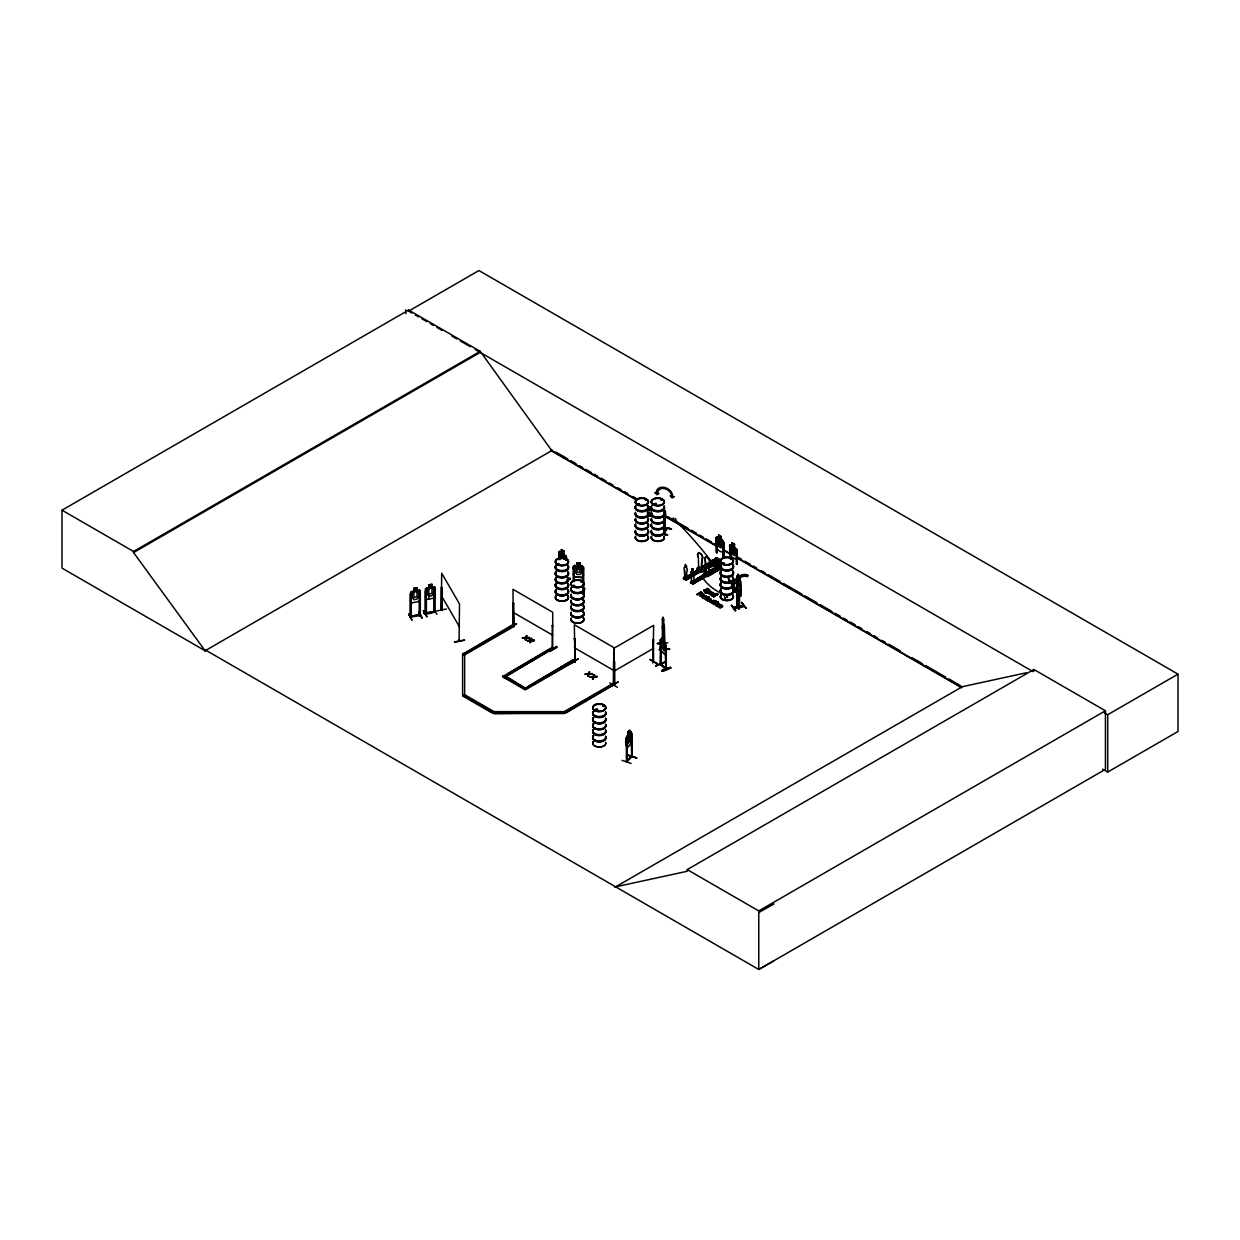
<?xml version="1.0" encoding="UTF-8"?>
<svg xmlns="http://www.w3.org/2000/svg" width="1240" height="1240" viewBox="0 0 1240 1240"><rect width="100%" height="100%" fill="white"/><g stroke="black" fill="none" stroke-linecap="round" stroke-linejoin="round"><path stroke-width="1.5" d="M477.679 702.941L493.954 712.333L564.185 712.333L565.642 713.171L615.304 683.783L613.862 682.946L564.185 711.62L564.185 713.527L493.954 713.527L493.954 711.62L464.643 694.71L462.597 694.71M735.367 589.667L735.32 589.697M736.901 588.923L737.443 606.995M740.017 595.464L736.591 590.426M693.61 582.583L694.059 575.345A2.341 1.364 59.5 0 0 693.702 572.152L692.556 568.618M698.414 557.24L698.26 557.333A3.518 2.046 59.5 0 1 698.26 553.273A3.518 2.046 59.5 0 1 701.825 555.288A3.518 2.046 59.5 0 1 701.825 559.333L701.298 570.106L701.964 559.255A3.518 2.046 59.5 0 0 701.964 555.195A3.518 2.046 59.5 0 0 698.414 553.179A3.518 2.046 59.5 0 0 698.414 557.24L698.57 568.788M708.381 574.197L708.908 563.425A3.518 2.046 59.5 0 0 708.908 559.38A3.518 2.046 59.5 0 0 705.359 557.365A3.518 2.046 59.5 0 0 705.359 561.425L705.87 572.771L709.745 574.833L709.451 573.175L707.436 575.562L704.258 573.764L705.979 571.221L703.964 572.415L704.227 574.43M708.536 574.105L709.063 563.347A3.518 2.046 59.5 0 0 709.063 559.287A3.518 2.046 59.5 0 0 705.514 557.287A3.518 2.046 59.5 0 0 705.514 561.332L705.576 572.803L706.939 571.656M664.314 518.429L665.291 518.583M664.485 518.956C666.872 519.963 665.26 506.385 664.314 511.608M672.87 519.638L673.087 520.505L673.63 517.964L672.87 519.638L667.972 516.77M675.072 520.103C675.862 522.815 676.172 515.546 675.072 520.103A501.689 435.488 -62.1 0 1 713.372 564.122L709.606 561.999L713.372 564.122M664.485 510.586L665.275 511.81M665.275 511.05L665.167 530.875L664.314 530.627M665.446 511.515L664.485 511.19M736.188 580.366L738.157 581.576L733.863 584.273L733.724 579.25L735.165 579.902L735.925 578.879A9.812 7.487 -42.9 0 1 746.527 574.693L748.061 575.624L746.433 576.461A8.401 6.402 -42.9 0 0 736.715 580.925L736.188 580.366A8.401 6.402 -42.9 0 1 743.117 575.747M733.863 584.273L733.724 579.25M664.113 632.245L663.834 634.477L664.02 632.338M706.831 571.733C705.653 573.826 707.683 571.485 705.327 572.369M740.668 595.339L740.528 581.142L740.978 595.851L740.218 593.325M685.658 577.065L684.728 577.809L684.495 569.982A2.341 1.364 59.5 0 1 684.837 567.176L685.364 564.448M685.379 577.39L685.193 579.173L685.255 577.592M691.579 574.073A2.341 1.364 59.5 0 1 691.936 571.268L692.137 568.726M691.641 582.754C694.322 576.507 690.51 589.558 691.688 574.011A2.341 1.364 59.5 0 1 692.029 571.206L692.447 568.54M692.788 581.265L691.843 581.886L691.997 580.739L690.835 582.443M692.106 581.343L694.509 583.157L694.307 582.056L692.958 583.637M699.189 567.284L697.159 569.671L700.337 571.47L702.367 569.082L702.662 570.741L698.771 568.044L699.329 570.896L699.515 568.292L698.414 568.4L699.763 567.517L696.896 570.013M627.347 760.632C622.232 763.902 639.173 749.952 627.316 760.833M664.097 534.456L667.601 534.874L664.284 533.758M664.175 516.228L663.912 531.061M631.687 739.675C628.277 754.509 622.232 742.76 628.076 734.499L628.076 731.678L626.866 761.36M622 760.337L631.067 763.437M711.496 563.75L709.9 564.246L709.342 563.255M711.605 563.828L710.163 563.007M740.202 591.356L740.652 589.232L740.234 591.495L737.134 587.171L737.335 590.907L739.458 593.789M574.167 568.168L573.221 568.091L574.167 568.168L574.167 581.544M583.497 568.649L573.283 567.781M583.25 592.736L584.412 588.644M584.335 588.256L583.25 593.216A6.557 3.782 0 0 1 578.305 598.874A6.557 3.782 0 0 1 571.113 594.146M584.831 588.675L583.451 594.704M558.124 564.076C558.961 564.091 557.768 563.347 558.884 564.308M566.122 559.922L566.122 556.156C567.796 560.775 564.246 560.154 566.293 559.628M574.647 586.334L572.989 585.885L574.88 586.086M573.423 585.575L573.965 585.342M574.585 586.132L573.361 585.947L574.136 585.404M580.909 582.025L581.731 582.025M637.515 504.494L639.282 503.905L638.662 504.757A6.572 3.798 0 0 0 637.236 505.331M637.701 504.215L639.111 504.107M595.603 710.365L595.154 709.636L595.944 710.132M596.471 709.915L595.091 710.303M596.642 710.303L595.929 709.373M645.25 499.782L646.304 500.046M602.609 705.932L602.841 705.808M654.705 504.277L655.169 503.828M661.137 500.046L662.005 499.674M722.378 563.425L723.23 562.789M724.377 563.564L722.672 563.007M730.825 558.682L730.903 559.488M731.042 559.457L730.654 547.165M446.431 608.949L436.496 611.041M580.134 563.146C571.64 563.363 583.281 560.991 580.01 566.044L581.731 567.114L581.731 572.384L580.01 574.507L576.817 574.26L575.096 571.872L575.096 566.603L576.817 565.796L574.368 565.518L582.351 566.138L583.575 567.161L583.42 591.821M573.283 573.996L574.337 576.91L582.382 577.514L583.56 574.802M574.337 576.894L582.382 577.514M582.351 566.138L580.15 565.889L580.15 563.068M743.333 605.29L733.615 607.646M665.431 519.111L664.314 519.142M660.13 647.419L660.718 650.736L665.245 654.627L666.004 652.364M425.351 613.196C452.058 608.747 413.013 614.653 426.374 613.01M434.155 589.109L434.31 612.296L434.155 589.109L435.054 588.923M609.894 682.961L617.35 687.27M719.696 604.314L717.386 605.632A1.643 0.946 0 0 1 716.332 605.461L715.573 604.934M410.223 616.373L411.339 616.156M410.223 617.21L420.329 615.474L420.344 590.814L419.182 590.038L411.541 591.511L410.502 592.72L410.393 617.427L410.332 594.255L411.339 594.27L410.332 594.255M420.329 614.637L419.229 615.691L419.213 592.534L420.112 592.364L420.159 615.582L419.353 615.722L419.12 614.621L420.221 614.436M419.104 615.49L420.221 615.273M721.138 536.501L718.611 535.138L721.138 536.501L720.982 539.415C726.439 541.136 724.873 559.24 717.014 548.406L716.255 545.073L717.014 548.406M736.142 559.364L736.87 549.537L734.437 547.181L734.591 544.267L732.065 542.903L734.591 544.267M737.04 557.07L736.204 559.488L730.468 556.171L729.616 545.306L730.562 544.763M702.336 597.618L704.63 596.099A1.659 0.961 0 0 1 705.684 596.254L706.257 596.595A1.643 0.946 0 0 1 706.537 596.982M698.755 568.199L700.042 568.23L698.353 567.641L698.182 570.261L699.515 570.803M699.577 567.579L699.593 568.432M684.821 577.437L686.511 578.491L686.867 571.314A2.341 1.364 59.5 0 0 686.511 568.121L685.457 564.525M419.167 601.4L420.221 598.393M426.498 599.556L434.202 598.068L435.333 595.045M655.851 665.911L664.609 662.486M525.605 640.057L526.365 637.716L529.542 637.779L526.365 638.182L525.605 640.057L526.473 636.011M530.441 642.366L531.309 638.321C531.665 642.553 523.218 640.413 530.565 640.165M530.441 642.847L531.913 638.678M588.318 676.25L589.077 673.909L592.24 673.986L589.077 674.389L587.714 675.909L589.186 672.22M593.154 679.039L592.55 678.218L593.154 679.039L593.913 676.699L597.076 676.777L593.913 677.179L594.022 674.529L593.169 677.241L590.054 677.257L593.263 676.358M525 639.701L526.473 635.531M530.565 640.646L531.309 638.321M587.714 675.909L589.186 671.739M594.022 674.529L593.263 676.839L590.054 677.257M527.077 635.872L526.473 637.794L529.542 637.298M529.837 642.49L530.457 640.553L527.341 640.568M589.775 672.08L589.171 674.002L592.24 673.506M592.55 678.699L593.169 676.761M594.007 676.792L594.611 674.87M731.771 605.229L735.413 611.025L731.352 605.353L735.925 610.421M423.475 610.607L426.886 616.683M411.882 619.768L408.549 613.971L411.959 620.186M698.864 568.958L699.81 568.277M509.284 628.107L516.63 623.798M570.307 663.4L578.088 658.874L570.695 663.199M662.361 618.962L664.02 624.759M513.732 625.797C512.957 623.782 514.166 628.943 512.864 624.635L463.202 654.038L464.643 654.875L514.321 626.2L512.864 624.635M514.011 626.448L513.221 625.999L513.236 603.12L513.732 626.634M552.668 649.156L552.714 612.265L512.972 589.326L513.36 626.076M553.644 648.179L503.967 677.567L553.644 648.179L552.188 647.342L502.525 676.73L525.279 689.874L574.988 661.23L574.26 660.75L575.375 661.044M575.267 638.925L574.337 638.693L575.267 638.925L574.972 662.021L574.337 624.759L614.079 647.699L613.986 685.208L613.924 648.288L653.65 625.347L652.968 662.671L653.464 661.199M613.443 683.411L614.668 684.139M614.343 683.55L613.846 684.371M729.57 580.32L740.156 596.285L738.714 594.162L739.644 594.162L738.808 608.763L738.42 592.41L737.164 592.271L738.25 592.007M737.072 590.38L734.716 592.364L733.941 591.294L736.142 589.899L740.636 595.929L740.296 580.025L736.591 576.368M664.082 642.119L666.004 644.784L666.004 669.445L660.099 664.423L661.106 664.811L661.013 649.481M665.896 669.383L665.415 645.994L666.236 646.335L666.298 669.321L660.114 663.632L660.781 664.95L660.486 641.39M665.632 527.899L663.943 530.844M613.692 684.961L613.661 661.091L613.397 684.279M652.643 662.517L653.464 662.036M707.529 590.767C706.164 593.448 702.476 588.923 704.289 590.596M631.175 756.415L632.121 755.982L626.402 761.903L626.37 737.196L631.129 731.646L631.78 756.679M632.028 756.075L626.789 762.027L626.944 738.436L626.882 761.918M632.059 756.865L631.718 733.786L631.61 757.314M664.609 511.655L664.733 531.356L665.198 515.158L663.88 515.39M663.912 516.724L664.221 530.627A6.665 3.844 0 0 1 657.836 535.54A6.665 3.844 0 0 1 651.388 530.689M665.245 516.181L663.741 516.817M663.865 530.394L665.771 527.992M664.129 532.022L666.857 528.225M663.757 534.053L667.414 528.317M664.671 527.76L671.445 528.814M747.302 576.771L747.534 575.05M435.054 611.025C434.76 611.878 431.644 613.754 425.305 614.017L425.289 590.845L426.312 590.875L426.421 613.8L425.258 613.738L435.163 611.847M410.332 616.357L419.104 614.9M410.332 617.195L411.262 616.435M709.451 563.084L709.466 563.999M711.496 563.983L711.047 562.836L709.636 563.177M718.704 567.672L716.984 568.106M737.32 592.162L737.552 606.964L738.079 591.991M738.281 608.375L739.35 608.111M565.704 559.659L565.425 559.488M638.399 504.571L637.856 503.735M654.968 504.122L654.038 504.231M602.841 705.731L603.663 705.855L602.919 705.327M723.137 563.983L723.943 562.96L723.865 563.797M715.542 604.779L717.774 603.679A1.659 0.961 0 0 1 718.828 603.849L719.402 604.175A1.643 0.946 0 0 1 719.696 604.779L717.386 606.112A1.643 0.946 0 0 1 716.332 605.942L715.48 604.515M734.25 579.824L735.707 580.475L736.452 579.452A9.812 7.487 -42.9 0 1 747.054 575.251L748.061 575.624M410.642 592.798L411.634 591.666M425.537 614.001L425.46 589.31L426.498 588.101L434.171 586.691L435.333 587.466L435.225 595.045M425.49 589.372L426.498 588.101M740.931 593.743L736.994 589.527L740.543 593.867M628.076 731.678L629.936 729.988L629.874 732.964M628.417 731.894L629.471 730.871L628.417 732.84M629.936 732.825L631.64 732.205M632.043 733.894L631.238 734.266M636.74 757.95L627.673 754.85M441.3 610.096L441.688 573.206L459.513 603.973L459.079 640.879M441.642 610.034L441.688 587.156L442.014 610.591M614.544 684.015L613.32 683.55M652.721 662.439L653.387 639.143L652.907 662.671M653.341 661.245L652.643 661.679M653.62 662.3L653.387 639.143M574.384 565.44L573.283 566.432L573.221 581.482M660.099 664.423L660.827 639.344L660.192 639.949M428.885 587.807L427.242 589.062L427.242 594.332L428.885 596.269L431.939 595.681L433.582 593.107L433.582 587.837L431.939 587.218L432.016 584.211L428.73 584.846L428.776 587.729M710.272 600.3C710.334 596.471 708.365 600.129 711.156 600.238C711.977 596.068 703.483 600.238 709.327 601.121C704.832 602.237 709.915 596.394 710.954 599.958C708.97 598.874 706.211 599.757 709.59 600.671C708.365 601.617 707.25 600.036 708.319 599.137M646.195 500.014L645.42 499.627L646.304 499.86M558.868 559.504L558.868 551.939L559.721 551.335L558.946 552.033M558.713 557.535L559.581 556.915L558.79 557.489M731.646 583.389L736.514 591.341L728.392 578.646L732.344 584.304M729.787 580.46C725.88 576.538 738.777 594.518 732.592 585.73M729.802 580.832L728.764 579.669M731.941 584.009L733.367 585.032L730.36 581.7M729.663 580.444L729.353 579.591M713.139 594.146C710.055 589.558 718.068 595.231 711.605 595.603L714.085 593.96L711.9 593.03M734.204 591.604L736.142 589.899L740.125 596.223M736.343 591.294L736.142 589.899M739.521 594.332L738.265 593.96L739.071 593.697L739.521 608.669L739.288 594.317M706.087 597.851L704.243 598.533A1.643 0.946 0 0 1 703.189 598.362C700.352 597.556 704.816 594.812 703.886 595.898C696.818 596.3 703.778 595.587 702.847 594.208M721.432 606.887L722.005 606.251L720.642 605.818C714.132 609.026 722.424 602.439 722.595 606.732C716.736 609.801 723.478 605.833 721.386 604.903M734.607 592.162L736.855 591.031M442.029 609.832L441.688 609.909M733.336 583.699L736.204 581.901M664.749 531.293L663.943 531.201M700.182 572.043L720.595 560.17C704.521 555.52 735.986 558.899 709.234 567.548M687.425 579.064L687.224 577.964L685.875 579.545L683.751 578.351L684.899 576.646L683.55 577.452L683.38 578.615L696.849 570.601C692.649 571.129 702.104 574.446 695.5 571.191M696.694 570.757L697.546 571.206L683.55 578.553L697.345 570.865M697.066 570.292L697.872 570.757L716.178 559.953M698.895 567.13L696.865 568.323L697.314 570.447L705.947 565.518M684.015 578.817L697.376 571.005M685.875 579.979L687.425 578.072M698.911 571.857L685.441 579.746L686.263 580.196L683.55 578.445M699.871 571.671L719.572 559.922M700.678 572.12L700.631 570.447L702.662 569.253M703.746 574.167L707.11 571.841M703.964 574.817L690.494 582.707M719.681 565.688L704.971 574.833M703.948 574.492L706.661 576.429L692.509 583.839L706.459 576.104L703.948 574.492L690.432 582.661L691.316 583.157L704.63 575.298L690.773 582.862M721.757 567.037L706.707 575.825L707.714 576.027L707.73 574.538L709.745 573.345M706.459 598.393C705.947 602.935 703.87 596.518 707.033 597.572M686.511 568.121L686.619 565.982M684.495 569.982L685.146 577.607M711.404 560.929C722.501 565.812 706.04 561.534 713.434 559.736L717.201 562.169L713.434 559.736M714.783 558.946C725.88 563.812 709.419 559.534 716.813 557.752M701.546 567.052L716.813 558.046M701.886 567.067L706.878 564.122M710.195 562.169L716.844 558.232M694.601 571.718L697.113 573.345L694.601 571.718L693.253 572.524L695.764 573.934M705.467 565.425L697.593 570.385M708.908 563.425L717.542 558.465M710.365 562.448L715.449 559.534M697.298 570.415L705.901 565.332M709.264 563.564L715.914 559.628M698.88 571.733L685.379 579.7L699.36 571.811L686.201 580.181M685.937 580.025L699.546 572.353M700.104 571.996L720.58 559.875M709.156 567.501L720.874 560.682M700.91 572.446L705.917 569.501L700.91 572.446L696.865 569.811M690.835 582.878L690.649 581.544L691.997 580.739M714.674 567.284C725.772 572.152 709.296 567.874 716.689 566.091L720.456 568.509L716.689 566.091M721.014 566.742L718.503 565.332L720.518 564.138M708.644 571.144L720.58 564.107M704.382 574.507L721.308 564.51M719.851 565.967L704.878 574.802L719.944 565.998M704.568 575.283L691.284 583.157M707.157 572.369L706.413 574.988L706.025 572.275M693.346 584.288L694.307 582.056M706.459 575.903L692.664 583.668M706.692 575.794L721.68 566.99M706.459 576.104L692.958 584.071L690.649 582.537M720.502 568.245L707.188 576.089L721.06 568.37M721.029 568.183L707.265 576.135L708.009 576.538L703.964 573.903M707.932 576.507L721.324 568.679M738.374 594.007L740.435 595.975M434.062 612.033L435.163 611.01M513.236 603.12L513.918 603.508M513.918 626.417L513.654 603.648M552.978 626.061L552.033 625.828M716.519 539.013L716.519 552.389M722.936 558.248L723.183 542.81M553.056 648.21L552.404 647.792M552.978 648.132L552.033 648.009M549.63 651.511L557.024 647.14L549.63 651.465M736.389 564.107L736.638 550.576L737.32 564.339M737.32 550.963L736.389 550.731M570.617 663.555L578.042 658.874M614.591 661.835L613.661 662.082L614.327 661.478L614.544 684.852L614.591 661.835L613.661 661.091M649.9 659.51L657.758 664.005L650.256 659.726M610.576 686.712L618.032 681.969M612.111 685.751L617.985 681.907M206.026 650.333L205.22 650.814L62 568.121L62 510.183L408.642 310.047L480.206 351.354L551.769 450.616L637.05 499.86M408.642 310.047L408.642 311.116L478.935 270.537L1178 674.142L1178 731.492L1107.707 772.071L1102.686 769.157M62 510.183L133.564 551.49L480.206 351.354M773.946 960.814L758.771 969.463L205.933 650.287L205.112 650.752L133.564 552.56L480.206 352.423M205.112 650.752L552.575 450.151M559.721 551.335L566.2 556.171M558.868 551.939L558.946 559.55M563.75 550.932L561.317 549.521L560.17 557.985M559.845 553.815C558.186 552.374 561.302 557.829 559.845 559.566M567.161 579.793L570.168 578.119L567.161 580.274M567.207 580.181L570.539 578.77L567.564 580.521M463.202 654.038L502.929 631.098M506.246 629.176L511.206 626.308M514.321 625.471L464.643 654.146L462.597 654.146L462.597 695.423L464.643 695.423L474.424 701.065M716.178 537.54L717.107 536.997L722.765 540.361M717.061 537.153L718.704 537.912M721.06 539.369L722.284 541.012L722.284 546.282L721.06 547.832L718.782 546.514L717.557 543.554L717.557 538.284L718.782 538.052M723.587 541.74L723.602 556.729M615.304 683.783L565.642 712.457L564.185 711.62L493.954 711.62L492.497 713.171L463.202 696.26L464.643 694.71M463.202 696.26L464.643 695.423L464.643 654.146L463.202 653.325M507.486 673.863L552.188 648.055L553.644 648.892M734.514 547.135L735.739 548.778L735.739 554.048L734.514 555.597L732.236 554.28L731.011 551.32L732.143 542.857M729.616 552.885L730.468 556.171M575.019 639.081L575.096 662.067L573.5 659.649L523.838 689.037M528.798 686.169L573.5 659.649M502.525 676.017L525.279 689.161L574.957 660.486M463.202 695.547L492.497 712.457L493.954 711.62M696.957 594.208L700.894 591.945C707.591 595.587 692.153 595.324 698.942 593.665L701.809 594.115L700.894 591.945M704.289 590.116C707.653 593.898 704.646 588.954 707.048 588.442A1.767 1.023 0 0 1 708.04 588.535L709.575 590.101L706.8 588.969L706.846 591.821L704.134 591.356L704.181 589.822M696.957 594.689L700.894 592.425L702.568 593.542M702.662 593.247C702.413 595.619 696.725 593.665 700.972 592.503M699.391 593.898L700.972 592.984M709.915 591.216C715.604 593.728 696.787 594.115 709.419 590.457M699.903 596.394L703.343 594.503M705.374 593.263L709.915 590.736M707.513 592.611L709.187 591.635L710.551 592.364L707.513 592.611L710.582 591.759L709.187 591.635M703.886 595.898L704.398 595.122L702.909 594.75M707.033 597.091L707.854 598.052C709.513 599.183 709.296 596.053 707.777 597.044M711.837 594.425C711.993 594.952 708.443 593.356 712.659 593.945M711.419 595.138C705.498 592.906 716.736 593.913 711.9 592.55M708.273 597.339L709.125 596.843M707.854 598.052L705.947 599.23L706.707 599.773M712.303 595.541C726.005 589 703.126 601.013 716.921 593.448M712.303 596.006L716.921 593.929M709.187 598.346L707.854 597.572L705.25 599.137L706.707 599.292M713.543 596.254C725.369 591.093 710.923 597.014 714.038 597.014M713.543 596.735L718.162 594.162M712.194 602.175C706.707 600.594 721.044 599.695 709.993 601.136A1.612 0.93 0 0 0 710.086 601.772L712.225 602.671L710.086 602.253A1.612 0.93 0 0 1 709.993 601.617C719.681 599.928 707.001 601.292 712.225 602.671M716.271 600.982C715.139 602.779 716.952 599.788 713.697 601.307M714.596 601.462C709.745 602.392 714.411 606.716 716.72 602.221C719.603 603.787 717.03 599.912 717.216 602.981C715.31 606.747 710.876 602.562 715.015 601.71C711.14 603.524 714.798 605.353 717.216 602.5M714.596 600.997L712.473 603.183L713.868 603.431M716.271 601.462L714.938 601.183M714.519 601.896L716.348 602.47L715.015 602.191M713.775 604.407L717.216 602.981M717.185 602.392L718.255 601.943M717.929 606.81L721.06 605.57M717.929 606.329L721.277 605.414M719.758 607.864L722.703 606.096L721.06 605.105M613.924 671.228L653.65 648.288M564.185 712.333L567.501 710.427M570.818 708.521L612.204 684.62M614.854 887.313L962.318 686.697L1026.332 672.778M615.66 886.832L687.224 871.271L687.224 869.612L1033.866 669.476L1105.429 710.784L1105.429 769.327L758.771 969.463L758.771 910.92L1105.429 710.784M1033.866 671.135L1033.06 671.615L475.214 349.541M1104.39 712.798L1107.707 714.721L1178 674.142M758.771 912.593L773.946 903.945M423.398 610.995L426.947 616.792L423.538 610.561M711.311 563.89L709.652 563.906M716.968 566.928L716.751 568.23M662.067 500.077L661.245 500.014M565.936 559.628L566.029 559.395M574.476 586.039L574.136 586.396A6.572 3.798 0 0 0 572.803 587.171M595.045 709.59L595.045 710.427M660.13 639.856L660.718 650.736M663.974 639.344L662.052 637.686L662.114 640.662L661.153 640.77L661.153 646.04L663.912 650.675L664.888 649.233L664.005 624.743M662.052 640.507L660.734 639.375M660.765 639.499L665.322 643.204M666.236 646.335L665.415 645.994M665.245 654.627L660.765 650.69M655.898 666.035L664.656 662.16L655.898 665.554M665.818 668.019L665.353 668.887M670.856 667.942C653.558 676.56 665.152 665.942 670.856 667.972M435.085 611.274L434.217 611.46M435.085 612.111L435.178 587.45L434.093 586.721M692.168 568.664L693.082 568.804M706.025 572.198L705.653 572.88M737.909 574.244L739.396 576.027L739.955 580.769L739.273 587.419L737.288 582.552L738.017 574.213L739.412 578.863M737.103 587.218L736.668 583.839L736.994 587.233L740.234 591.495M699.5 577.84L699.732 578.879L699.918 577.825M736.607 583.9L736.886 576.197L736.529 590.519M733.445 607.476L743.38 605.414M734.158 607.972L743.83 605.554M558.45 563.394L557.566 564.339M558.806 564.122L559.07 564.061M730.67 558.697L731.15 558.946M596.239 710.396L596.3 709.543M699.5 567.936L698.446 568.54L699.453 568.478M433.519 609.072L436.976 614.343M459.172 640.088L459.032 640.042M454.429 641.902L464.396 639.949M560.108 558.264L561.348 558.015C558.372 551.707 567.409 559.007 561.255 555.241M428.885 584.986L431.939 584.381M413.788 588.256L417.089 587.683L416.981 590.628L418.624 591.247L418.624 596.518L416.981 599.091L413.928 599.679L412.285 597.742L412.285 592.472L413.928 591.216L413.788 588.256L416.981 587.807M428.885 588.736L431.939 588.148L431.939 593.418L428.885 594.007M419.151 612.389L422.081 618.171L418.671 612.048M422.003 617.784L419.151 612.343M552.218 648.567L552.296 625.673M574.523 661.432L575.375 661.881M525.62 638.244L522.505 637.779L529.542 637.779M531.309 640.104L534.378 640.568L531.201 640.971M534.378 640.568L531.309 640.584L534.378 640.088M527.341 641.049L530.457 640.553M588.333 674.452L585.218 673.986L592.24 673.986M594.007 676.312L597.076 676.296M590.054 676.777L597.076 676.777M522.505 637.779L525.729 637.375M522.505 638.259L525.729 637.841M585.218 673.986L588.427 673.568M585.218 674.467L588.427 674.048M426.296 613.599L426.421 613.196M662.346 618.869L662.455 639.654L663.601 640.507L662.439 638.585M663.462 621.798L663.586 618.962L663.447 630.292L662.64 625.208M662.811 620.496L663.447 628.029L662.966 621.038M664.485 626.37L664.485 643.576M662.64 629.843L662.455 626.417L663.943 634.462M660.889 643.56L657.324 643.514L660.889 643.08M657.324 643.544L660.874 643.389M667.802 642.739L664.346 643.235M666.05 648.753L669.615 649.233L664.408 649.729M666.066 649.156L669.615 649.218M666.05 649.233L669.538 648.876M717.247 567.099L718.146 567.161M638.399 504.649L637.577 504.37M654.611 504.757L653.433 504.246M558.713 564.619L557.628 564.216M723.587 563.534L722.796 563.518M595.495 709.435L596.269 709.621M595.758 709.652L595.216 710.195M664.175 530.565L664.346 515.732L665.245 516.413L663.88 516.351M737.164 592.271L734.406 588.442M738.683 594.487L738.854 608.825M462.597 654.875L464.643 654.875M564.185 712.814L493.954 713.527M702.909 595.231L704.63 595.619A1.659 0.961 0 0 1 705.684 595.789L706.257 596.115A1.643 0.946 0 0 1 706.552 596.719L703.948 598.145L702.429 597.355M709.606 591.403C713.744 591.65 708.335 595.37 707.11 592.844M711.419 594.658L709.792 594.1L713.046 593.712M723.711 563.115L723.23 563.487M573.268 569.114L583.56 569.904M629.765 732.933L630.649 733.011L629.765 741.396L628.122 743.008L627.239 741.597M741.551 602.439L746.201 608.39L741.613 602.439M745.674 608.05L741.629 602.47M664.314 511.5L665.275 511.702M647.234 508.555L651.775 509.516M647.234 509.966L651.775 510.942M663.989 515.236L665.089 515.468M647.234 512.601L651.775 513.562M663.741 516.584L664.826 516.817M647.234 514.011L651.775 514.988M647.451 515.468L650.938 516.243M647.419 515.561L650.907 516.305M663.199 527.046L671.46 528.845M664.687 527.589L671.289 529.031M664.253 534.177L667.601 534.874M664.113 534.394L667.414 535.091M702.847 578.026L700.337 576.615L702.847 578.026A172.841 82.026 -29.6 0 0 726.268 595.417L727.058 596.889M626.308 744.79L626.913 747.007M627.456 755.052L636.771 757.996L627.409 755.175M410.393 617.427L411.277 617.288L411.231 594.068M745.907 575.887L746.775 576.197M700.259 578.104L699.329 578.662M736.715 580.925L738.157 581.576M719.402 603.694L718.828 603.369A1.659 0.961 0 0 0 717.774 603.198L715.48 605.213M718.503 565.021L721.014 566.447M708.831 563.906L711.341 565.611L708.831 564.2M706.599 572.384L705.265 571.841L705.265 574.353M706.599 574.895L705.452 574.244L705.452 571.733M696.849 570.4L698.709 571.872M685.565 577.39L684.542 576.988L684.433 578.739L684.542 576.988L686.619 578.445M691.517 581.157L694.307 582.846M559.488 556.962L561.348 558.015M722.936 542.965L723.865 543.197L723.865 556.574M516.321 623.689L509.33 627.781M575.283 661.835L574.601 638.538M408.642 311.116L411.975 313.038M415.307 314.96L418.639 316.882M421.957 318.804L426.947 321.687M430.28 323.609L433.613 325.531M436.945 327.453L441.936 330.336M451.918 336.102L456.909 338.985M460.242 340.907L470.224 346.658M730.484 544.81L736.963 549.553L737.056 564.495M730.515 544.918L732.143 545.864M555.923 452.073L567.625 458.831M570.974 460.768L575.995 463.667M579.328 465.589L582.676 467.526M586.024 469.449L591.046 472.347M594.394 474.285L597.726 476.222M601.075 478.144L606.096 481.043M609.445 482.98L612.777 484.902M617.799 487.8L621.147 489.738M624.495 491.66L627.827 493.597M632.85 496.496L636.197 498.418M676.327 521.591L688.045 528.349M691.378 530.286L696.4 533.185M699.748 535.107L703.096 537.044M706.443 538.982L711.45 541.865M714.798 543.802L718.146 545.74M738.218 557.318L741.551 559.255M744.899 561.178L749.921 564.076M753.269 566.014L756.601 567.936M761.624 570.834L764.971 572.771M768.32 574.693L780.022 581.452M783.37 583.389L801.769 594.007M805.101 595.944L816.819 602.702M820.152 604.624L831.87 611.398M835.202 613.32L840.224 616.218M843.572 618.156L846.92 620.077M850.268 622.015L855.274 624.913M858.623 626.836L861.971 628.773M866.977 631.671L870.325 633.593M873.673 635.531L877.021 637.453M882.043 640.351L885.376 642.289M888.724 644.211L900.426 650.985M912.144 657.743L922.173 663.524M925.521 665.462L945.593 677.04M948.926 678.978L960.644 685.736M647.094 505.657L650.427 507.579M665.477 516.274L717.325 546.204M724.021 550.064L729.027 552.962M737.397 557.783L961.496 687.177M550.668 450.461L634.57 498.899M664.764 516.336L716.782 546.36M723.494 550.235L730.205 554.11M736.917 557.985L961.744 687.797M708.939 590.457L706.8 589.45L707.498 590.968M717.185 601.912L718.255 602.423M715.433 601.478L716.348 602.005M699.391 593.418L701.251 593.913L701.406 592.751M708.707 598.92L710.272 599.819M708.319 599.618L710.365 600.796M561.394 549.661L563.673 550.979M512.972 612.265L552.714 635.206M574.337 647.699L614.079 670.639M512.864 625.363L514.321 626.2M613.862 683.659L615.304 684.495M515.36 682.465L505.424 676.017L525.279 688.2M518.661 684.387L523.636 687.255M687.224 869.612L758.771 910.92M419.136 590.147L420.344 590.814M649.496 512.244L651.837 513.949M718.564 567.409C715.279 565.363 717.604 570.601 718.689 567.331M703.855 595.402L702.491 595.464M661.075 664.237L666.252 668.407M704.599 575.298L704.15 575.019M705.994 572.803L705.979 571.221M704.429 590.395C707.839 592.627 704.94 588.969 707.048 588.923A1.767 1.023 0 0 1 708.04 589.015L709.575 590.101M727.043 596.704L727.648 597.618L726.873 596.363M728.298 578.708L732.111 583.87M732.158 584.335L735.181 589.046M732.98 585.776L734.282 587.481M732.298 584.877L735.367 589.341M699.205 568.354L698.182 567.75L698.353 570.152M730.205 581.777L729.725 581.111L732.189 584.753M661.788 670.607L670.561 667.275L661.835 671.042M732.995 584.521L740.466 596.068M725.028 597.664C726.996 601.214 722.951 594.301 724.904 597.866M736.684 591.108L737.661 592.736M441.688 596.146L459.513 626.913M428.73 584.846L428.885 599.106M425.46 596.874L426.514 599.571M420.112 592.364L419.213 592.534M420.375 598.455L419.244 601.478L411.51 602.904L410.533 600.361M419.104 614.653L411.2 616.125L411.107 617.009M727.089 596.719L726.237 595.464M733.941 591.294L734.716 592.364M734.964 588.38L735.398 589.232M665.229 643.235L665.787 669.368M410.611 600.253L411.634 602.857M574.414 576.802L573.407 566.417M454.584 642.227L464.55 640.274M663.555 618.993L662.904 617.009L662.61 640.197M663.013 617.97L663.354 619.148M663.013 618.9L663.354 620.093M659.138 649.869L659.138 649.496M738.529 592.394L738.56 608.763M459.529 640.786L459.343 639.546M736.886 576.197L736.994 590.984M1107.707 714.721L1107.707 772.071M737.273 592.1L737.257 606.577M736.638 558.217L736.638 563.952M730.654 552.9L730.654 558.636M729.972 552.513L729.972 558.248M729.709 545.259L729.725 558.403M723.183 548.545L723.183 558.109M718.704 535.091L718.704 538.098M717.697 601.617L717.743 602.718M717.201 539.4L717.201 552.777M716.937 539.539L716.937 552.932M716.332 537.587L716.271 552.544M716.255 537.494L716.255 545.15M709.451 573.175L709.451 574.368M707.436 596.859L707.358 597.773M704.196 577.236L701.685 576.011M702.367 569.082L702.367 570.276M701.654 578.739L699.143 577.514M692.044 573.423L690.696 574.229M691.641 581.079L691.517 582.831M687.224 577.964L687.224 578.755M684.899 576.646L684.899 577.639M664.113 624.728L664.33 644.955M662.966 630.602L662.966 640.165M583.451 567.192L583.451 591.806M582.567 568.587L582.521 582.164M574.213 567.966L574.213 581.343M564.898 558.961L563.843 550.886M563.642 559.317L563.673 554.745L561.394 553.428L561.394 558.697M559.581 553.97L559.581 557.798M441.332 587.218L441.269 610.235M405.837 309.829L405.837 313.627M133.564 551.49L133.564 552.56M583.125 599.245A6.541 3.782 0 0 1 578.305 604.888A6.541 3.782 0 0 1 571.129 600.16A6.588 3.798 0 0 0 578.305 605.043A6.588 3.798 0 0 0 583.157 599.37M572.803 586.38A6.588 3.798 0 0 0 583.808 584.675A6.588 3.798 0 0 0 575.747 580.025A6.588 3.798 0 0 0 572.803 586.38A6.665 3.844 0 0 1 574.12 585.822M583.218 587.558A6.665 3.844 0 0 1 578.321 593.293A6.665 3.844 0 0 1 571.02 588.489M572.74 586.768A6.665 3.844 0 0 1 574.12 586.148M583.141 587.962A6.572 3.798 0 0 1 578.305 593.619A6.572 3.798 0 0 1 571.097 588.876M583.218 587.233A6.665 3.844 0 0 1 578.321 592.968A6.665 3.844 0 0 1 571.02 588.163M583.125 586.892A6.557 3.782 0 0 1 578.305 592.55A6.557 3.782 0 0 1 571.113 587.807M571.779 586.892A6.557 3.782 0 0 1 574.167 585.513M583.125 594.286A6.557 3.782 0 0 1 578.305 599.943A6.557 3.782 0 0 1 571.113 595.2M583.218 593.898A6.665 3.844 0 0 1 578.321 599.633A6.665 3.844 0 0 1 571.02 594.812M583.218 593.572A6.665 3.844 0 0 1 578.321 599.308A6.665 3.844 0 0 1 571.02 594.487M583.125 600.191A6.541 3.782 0 0 1 578.305 605.818A6.541 3.782 0 0 1 571.129 601.106M583.125 617.288A6.541 3.782 0 0 1 578.305 622.929A6.541 3.782 0 0 1 571.129 618.202M583.157 599.835A6.588 3.798 0 0 1 578.305 605.507A6.588 3.798 0 0 1 571.097 600.749M583.141 606.004A6.572 3.798 0 0 1 578.305 611.661A6.572 3.798 0 0 1 571.097 606.918M583.125 604.934A6.557 3.782 0 0 1 578.305 610.591A6.557 3.782 0 0 1 571.113 605.849M583.125 612.327A6.557 3.782 0 0 1 578.305 617.985A6.557 3.782 0 0 1 571.113 613.242M583.218 611.94A6.665 3.844 0 0 1 578.321 617.675A6.665 3.844 0 0 1 571.02 612.855M583.218 611.615A6.665 3.844 0 0 1 578.321 617.35A6.665 3.844 0 0 1 571.02 612.529M583.125 611.274A6.557 3.782 0 0 1 578.305 616.915A6.557 3.782 0 0 1 571.113 612.188M583.218 605.601A6.665 3.844 0 0 1 578.321 611.336A6.665 3.844 0 0 1 571.02 606.531M583.218 605.275A6.665 3.844 0 0 1 578.321 611.01A6.665 3.844 0 0 1 571.02 606.205M571.097 618.528A6.572 3.798 0 0 0 578.305 623.271A6.572 3.798 0 0 0 583.141 617.644A6.572 3.798 0 0 1 578.305 623.271A6.572 3.798 0 0 1 571.097 618.558M567.688 571.904A6.665 3.844 0 0 1 561.921 577.669A6.665 3.844 0 0 1 556.156 571.904M567.61 572.291A6.557 3.782 0 0 1 561.921 577.98A6.557 3.782 0 0 1 556.249 572.291M567.595 577.251A6.541 3.782 0 0 1 561.921 582.924A6.541 3.782 0 0 1 556.264 577.251M567.61 577.592A6.572 3.798 0 0 1 561.921 583.296A6.572 3.798 0 0 1 556.233 577.592M567.688 565.564A6.665 3.844 0 0 1 561.921 571.346A6.665 3.844 0 0 1 556.156 565.564M567.61 571.237A6.557 3.782 0 0 1 561.921 576.91A6.557 3.782 0 0 1 556.249 571.237M567.61 565.967A6.572 3.798 0 0 1 561.921 571.656A6.572 3.798 0 0 1 556.233 565.967M567.688 571.578A6.665 3.844 0 0 1 561.921 577.344A6.665 3.844 0 0 1 556.156 571.578M567.688 565.239A6.665 3.844 0 0 1 561.921 571.02A6.665 3.844 0 0 1 556.156 565.239M567.61 564.913A6.557 3.782 0 0 1 561.921 570.586A6.557 3.782 0 0 1 556.249 564.913M567.688 589.946A6.665 3.844 0 0 1 561.921 595.712A6.665 3.844 0 0 1 556.156 589.946M567.61 590.333A6.557 3.782 0 0 1 561.921 596.021A6.557 3.782 0 0 1 556.249 590.333M567.595 595.293A6.541 3.782 0 0 1 561.921 600.966A6.541 3.782 0 0 1 556.264 595.293M567.595 578.197A6.541 3.782 0 0 1 561.921 583.87A6.541 3.782 0 0 1 556.264 578.197M567.625 577.856A6.588 3.798 0 0 1 561.921 583.544A6.588 3.798 0 0 1 556.218 577.856M567.688 583.606A6.665 3.844 0 0 1 561.921 589.388A6.665 3.844 0 0 1 556.156 583.606M567.61 589.279A6.557 3.782 0 0 1 561.921 594.952A6.557 3.782 0 0 1 556.249 589.279M567.61 584.009A6.572 3.798 0 0 1 561.921 589.697A6.572 3.798 0 0 1 556.233 584.009M567.688 589.62A6.665 3.844 0 0 1 561.921 595.386A6.665 3.844 0 0 1 556.156 589.62M567.688 583.281A6.665 3.844 0 0 1 561.921 589.062A6.665 3.844 0 0 1 556.156 583.281M567.61 582.955A6.557 3.782 0 0 1 561.921 588.628A6.557 3.782 0 0 1 556.249 582.955M605.678 718.797A6.665 3.844 0 0 1 598.378 723.602A6.665 3.844 0 0 1 593.48 717.867M605.585 719.169A6.572 3.798 0 0 1 598.393 723.912A6.572 3.798 0 0 1 593.557 718.255M605.601 724.253A6.588 3.798 0 0 1 598.378 729.011A6.588 3.798 0 0 1 593.542 723.339M593.542 723.618A6.588 3.798 0 0 0 598.378 729.29A6.588 3.798 0 0 0 605.601 724.532A6.588 3.798 0 0 1 598.378 729.476A6.588 3.798 0 0 1 593.542 723.804M605.678 712.457A6.665 3.844 0 0 1 598.378 717.278A6.665 3.844 0 0 1 593.48 711.543M594.534 710.737A6.665 3.844 0 0 1 597.525 709.745M605.585 718.115A6.572 3.798 0 0 1 598.393 722.858A6.572 3.798 0 0 1 593.557 717.201M605.585 712.845A6.572 3.798 0 0 1 598.393 717.588A6.572 3.798 0 0 1 593.557 711.931M594.596 711.14A6.572 3.798 0 0 1 597.54 710.163M605.678 718.471A6.665 3.844 0 0 1 598.378 723.277A6.665 3.844 0 0 1 593.48 717.542M605.678 712.132A6.665 3.844 0 0 1 598.378 716.952A6.665 3.844 0 0 1 593.48 711.218M594.534 710.412A6.665 3.844 0 0 1 597.525 709.419M605.585 711.791A6.557 3.782 0 0 1 598.393 716.519A6.557 3.782 0 0 1 593.557 710.876M594.611 710.086A6.557 3.782 0 0 1 597.54 709.11M605.678 736.839A6.665 3.844 0 0 1 598.378 741.644A6.665 3.844 0 0 1 593.48 735.909M605.585 737.211A6.572 3.798 0 0 1 598.393 741.954A6.572 3.798 0 0 1 593.557 736.296M605.802 743.148A6.557 3.782 0 0 1 597.54 746.806A6.557 3.782 0 0 1 593.557 741.257M605.802 726.036A6.557 3.782 0 0 1 597.54 729.693A6.557 3.782 0 0 1 593.557 724.144M605.601 742.295A6.588 3.798 0 0 1 598.378 747.054A6.588 3.798 0 0 1 593.542 741.38M605.678 730.5A6.665 3.844 0 0 1 598.378 735.32A6.665 3.844 0 0 1 593.48 729.585M605.585 736.157A6.572 3.798 0 0 1 598.393 740.9A6.572 3.798 0 0 1 593.557 735.243M605.585 730.887A6.572 3.798 0 0 1 598.393 735.63A6.572 3.798 0 0 1 593.557 729.972M605.678 736.514A6.665 3.844 0 0 1 598.378 741.318A6.665 3.844 0 0 1 593.48 735.583M605.678 730.174A6.665 3.844 0 0 1 598.378 734.995A6.665 3.844 0 0 1 593.48 729.26M605.585 729.833A6.572 3.798 0 0 1 598.393 734.576A6.572 3.798 0 0 1 593.557 728.918M648.195 518.304A6.541 3.782 0 0 1 641.886 523.048A6.541 3.782 0 0 1 635.562 518.304M647.652 505.719A6.665 3.844 0 0 1 642.754 511.454A6.665 3.844 0 0 1 635.438 506.649M637.174 504.928A6.665 3.844 0 0 1 638.554 504.308M648.226 507.036A6.572 3.798 0 0 1 641.886 511.81A6.572 3.798 0 0 1 635.531 507.036M647.652 505.393A6.665 3.844 0 0 1 642.754 511.128A6.665 3.844 0 0 1 635.438 506.323M637.174 504.603A6.665 3.844 0 0 1 638.554 503.982M648.21 505.967A6.557 3.782 0 0 1 641.886 510.74A6.557 3.782 0 0 1 635.546 505.967M637.236 504.277A6.557 3.782 0 0 1 638.6 503.673M648.226 513.36A6.572 3.798 0 0 1 641.886 518.134A6.572 3.798 0 0 1 635.531 513.36M647.652 512.058A6.665 3.844 0 0 1 642.754 517.793A6.665 3.844 0 0 1 635.438 512.988M647.652 511.732A6.665 3.844 0 0 1 642.754 517.468A6.665 3.844 0 0 1 635.438 512.647M648.226 512.306A6.572 3.798 0 0 1 641.886 517.08A6.572 3.798 0 0 1 635.531 512.306M647.559 517.762A6.557 3.782 0 0 1 642.739 523.419A6.557 3.782 0 0 1 635.546 518.677M648.21 519.25A6.557 3.782 0 0 1 641.886 524.009A6.557 3.782 0 0 1 635.546 519.25M648.21 536.346A6.557 3.782 0 0 1 641.886 541.12A6.557 3.782 0 0 1 635.546 536.346M647.575 517.995A6.588 3.798 0 0 1 642.739 523.668A6.588 3.798 0 0 1 635.515 518.925M648.21 525.078A6.557 3.782 0 0 1 641.886 529.837A6.557 3.782 0 0 1 635.546 525.078M648.21 524.009A6.557 3.782 0 0 1 641.886 528.783A6.557 3.782 0 0 1 635.546 524.009M648.21 531.402A6.557 3.782 0 0 1 641.886 536.176A6.557 3.782 0 0 1 635.546 531.402M647.652 530.1A6.665 3.844 0 0 1 642.754 535.835A6.665 3.844 0 0 1 635.438 531.03M647.652 529.775A6.665 3.844 0 0 1 642.754 535.51A6.665 3.844 0 0 1 635.438 530.689M648.226 530.348A6.572 3.798 0 0 1 641.886 535.122A6.572 3.798 0 0 1 635.531 530.348M647.652 523.761A6.665 3.844 0 0 1 642.754 529.495A6.665 3.844 0 0 1 635.438 524.691M647.652 523.435A6.665 3.844 0 0 1 642.754 529.17A6.665 3.844 0 0 1 635.438 524.365M647.575 535.788A6.572 3.798 0 0 1 642.739 541.446A6.572 3.798 0 0 1 635.531 536.703A6.557 3.782 0 0 0 641.886 541.493A6.557 3.782 0 0 0 648.21 536.718M664.144 518.304A6.526 3.767 0 0 1 657.836 523.063A6.526 3.767 0 0 1 651.527 518.304M664.268 506.649A6.665 3.844 0 0 1 657.836 511.5A6.665 3.844 0 0 1 651.388 506.649M653.124 504.928A6.665 3.844 0 0 1 656.1 503.936M664.159 507.036A6.557 3.782 0 0 1 657.836 511.795A6.557 3.782 0 0 1 651.496 507.036M653.186 505.331A6.557 3.782 0 0 1 654.55 504.742M664.268 506.323A6.665 3.844 0 0 1 657.836 511.175A6.665 3.844 0 0 1 651.388 506.323M653.124 504.603A6.665 3.844 0 0 1 656.1 503.611M664.159 505.967A6.557 3.782 0 0 1 657.836 510.74A6.557 3.782 0 0 1 651.496 505.967M653.186 504.277A6.557 3.782 0 0 1 656.13 503.3M664.159 513.36A6.557 3.782 0 0 1 657.836 518.134A6.557 3.782 0 0 1 651.496 513.36M664.268 512.988A6.665 3.844 0 0 1 657.836 517.824A6.665 3.844 0 0 1 651.388 512.988M664.268 512.647A6.665 3.844 0 0 1 657.836 517.499A6.665 3.844 0 0 1 651.388 512.647M664.175 512.306A6.572 3.798 0 0 1 657.836 517.08A6.572 3.798 0 0 1 651.481 512.306M664.191 518.46A6.588 3.798 0 0 1 657.836 523.234A6.588 3.798 0 0 1 651.465 518.46M664.159 519.25A6.557 3.782 0 0 1 657.836 524.009A6.557 3.782 0 0 1 651.496 519.25M664.144 536.346A6.541 3.782 0 0 1 657.836 541.089A6.541 3.782 0 0 1 651.511 536.346M664.191 518.925A6.588 3.798 0 0 1 657.836 523.698A6.588 3.798 0 0 1 651.465 518.925M664.159 525.078A6.557 3.782 0 0 1 657.836 529.837A6.557 3.782 0 0 1 651.496 525.078M664.175 524.009A6.572 3.798 0 0 1 657.836 528.783A6.572 3.798 0 0 1 651.481 524.009M664.159 531.402A6.557 3.782 0 0 1 657.836 536.176A6.557 3.782 0 0 1 651.496 531.402M664.268 531.03A6.665 3.844 0 0 1 657.836 535.866A6.665 3.844 0 0 1 651.388 531.03M664.159 530.348A6.557 3.782 0 0 1 657.836 535.107A6.557 3.782 0 0 1 651.496 530.348M664.268 524.691A6.665 3.844 0 0 1 657.836 529.542A6.665 3.844 0 0 1 651.388 524.691M664.268 524.365A6.665 3.844 0 0 1 657.836 529.216A6.665 3.844 0 0 1 651.388 524.365M664.191 536.501A6.588 3.798 0 0 1 657.836 541.275A6.588 3.798 0 0 1 651.465 536.501M664.159 536.718A6.557 3.782 0 0 1 657.836 541.493A6.557 3.782 0 0 1 651.496 536.718M719.246 603.616A1.659 0.961 0 0 1 719.541 604.236M732.654 571.268A6.665 3.844 0 0 1 726.888 577.05A6.665 3.844 0 0 1 721.107 571.268M732.561 571.671A6.557 3.782 0 0 1 726.888 577.36A6.557 3.782 0 0 1 721.2 571.671M732.53 576.631A6.526 3.767 0 0 1 726.888 582.273A6.526 3.767 0 0 1 721.231 576.631M732.546 577.019A6.541 3.782 0 0 1 726.888 582.692A6.541 3.782 0 0 1 721.215 577.019M732.654 564.944A6.665 3.844 0 0 1 726.888 570.71A6.665 3.844 0 0 1 721.107 564.944M732.561 570.617A6.557 3.782 0 0 1 726.888 576.29A6.557 3.782 0 0 1 721.2 570.617M732.561 565.347A6.557 3.782 0 0 1 726.888 571.02A6.557 3.782 0 0 1 721.2 565.347M732.654 570.942A6.665 3.844 0 0 1 726.888 576.724A6.665 3.844 0 0 1 721.107 570.942M732.654 564.619A6.665 3.844 0 0 1 726.888 570.385A6.665 3.844 0 0 1 721.107 564.619M732.561 564.278A6.557 3.782 0 0 1 726.888 569.966A6.557 3.782 0 0 1 721.2 564.278M732.654 589.31A6.665 3.844 0 0 1 726.888 595.091A6.665 3.844 0 0 1 721.107 589.31M733.212 592.581A6.557 3.782 0 0 1 724.377 595.107A6.557 3.782 0 0 1 721.2 589.713M732.561 589.713A6.557 3.782 0 0 1 733.212 590.628M732.53 594.673A6.526 3.767 0 0 1 726.888 600.315A6.526 3.767 0 0 1 721.231 594.673M732.546 577.546A6.541 3.782 0 0 1 726.888 583.218A6.541 3.782 0 0 1 721.215 577.546M732.577 594.797A6.588 3.798 0 0 1 726.888 600.501A6.588 3.798 0 0 1 721.184 594.797M732.546 595.014A6.541 3.782 0 0 1 726.888 600.687A6.541 3.782 0 0 1 721.215 595.014M732.577 577.22A6.588 3.798 0 0 1 726.888 582.924A6.588 3.798 0 0 1 721.184 577.22M733.538 584.908A6.665 3.844 0 0 1 725.152 588.628A6.665 3.844 0 0 1 721.107 582.986M732.561 588.659A6.557 3.782 0 0 1 726.888 594.332A6.557 3.782 0 0 1 721.2 588.659M733.212 586.257A6.557 3.782 0 0 1 724.377 588.783A6.557 3.782 0 0 1 721.2 583.389M732.654 588.985A6.665 3.844 0 0 1 726.888 594.766A6.665 3.844 0 0 1 721.107 588.985M732.654 582.661A6.665 3.844 0 0 1 726.888 588.427A6.665 3.844 0 0 1 721.107 582.661M732.561 582.32A6.557 3.782 0 0 1 726.888 588.008A6.557 3.782 0 0 1 721.2 582.32M693.61 572.214A2.341 1.364 59.5 0 1 693.951 575.407M705.886 597.029L704.181 598.145A1.643 0.946 0 0 1 703.189 597.882L704.181 596.58L705.886 597.029M705.886 596.548C702.801 600.036 702.646 594.363 705.886 596.548M719.029 604.609C715.976 608.096 715.775 602.454 719.029 604.609M719.029 604.128C715.929 607.631 715.712 601.974 719.029 604.128M717.759 538.517L719.308 542.655C715.945 544.283 718.875 547.445 719.804 543.538L721.913 547.507L720.316 543.229L721.882 541.012L721.107 540.485L719.836 542.314L717.759 538.517M731.212 546.282L732.763 550.421C729.399 552.048 732.329 555.21 733.243 551.304L735.367 555.272L733.77 550.994L735.336 548.778L734.561 548.25L733.289 550.079L731.212 546.282M649.218 507.284L649.093 508.245L649.218 507.284M649.218 514.925L649.093 515.902L649.218 514.925M629.765 733.879L628.122 735.475L628.122 740.745L629.765 739.149L629.765 733.879M674.126 496.682L672.126 497.938L670.127 495.829L671.507 496.124A7.393 5.657 32.6 0 0 664.578 488.607A7.393 5.657 32.6 0 0 657.65 493.164L659.029 493.458L656.906 494.683L654.767 492.559L656.146 492.838A8.851 6.774 32.6 0 1 664.454 487.382A8.851 6.774 32.6 0 1 672.746 496.387L674.126 496.682M556.636 646.49L549.212 651.279L556.667 646.552M565.781 557.256L566.463 557.644L565.781 557.256M744.046 606.267L734.343 608.623L744.062 606.329M431.396 584.97L429.428 585.342L429.428 586.288L431.396 585.9L431.396 584.97M416.439 588.38L414.47 588.768L414.47 589.697L416.439 589.326L416.439 588.38M416.981 591.573L413.928 592.162L413.928 597.432L416.981 596.843L416.981 591.573M579.437 563.658L577.39 563.487L577.39 564.433L579.437 564.587L579.437 563.658M580.01 566.99L576.817 566.742L576.817 572.012L580.01 572.26L580.01 566.99M650.954 507.764L647.466 507.021L650.954 507.873M705.111 576.708L702.6 575.283L705.111 576.708M700.29 579.529L697.779 578.119L700.29 579.529M563.239 556.729L561.751 555.892L563.239 557.675L563.239 556.729M720.657 536.781L719.185 535.928L720.657 537.726L720.657 536.781M734.111 544.546L732.639 543.693L734.111 545.491L734.111 544.546M721.06 540.314L718.782 538.997L718.782 544.251L721.06 545.569L721.06 540.314M734.514 548.08L732.236 546.763L732.236 552.033L734.514 553.35L734.514 548.08M563.27 551.211L561.798 550.374L563.27 552.157L563.27 551.211M663.912 643.142L662.114 641.591L662.114 646.861L663.912 648.412L663.912 643.142M739.025 576.259L738.188 575.159L739.025 577.204L739.025 576.259M739.257 579.855L737.971 578.165L737.986 583.451L739.273 585.156L739.257 579.855M576.817 565.796L576.832 562.913L576.708 565.688M574.182 586.768A6.541 3.782 0 0 0 583.994 583.482A6.541 3.782 0 0 0 574.182 580.212A6.541 3.782 0 0 0 574.182 586.768M574.182 587.311A6.541 3.782 0 0 0 583.994 584.04A6.541 3.782 0 0 0 574.182 580.769A6.541 3.782 0 0 0 574.182 587.311M558.636 564.804A6.588 3.798 0 0 0 568.509 561.503A6.588 3.798 0 0 0 558.636 558.217A6.588 3.798 0 0 0 558.636 564.804M558.651 565.316A6.541 3.782 0 0 0 568.462 562.046A6.541 3.782 0 0 0 558.651 558.775A6.541 3.782 0 0 0 558.651 565.316M558.636 565.006A6.588 3.798 0 0 0 568.509 561.704A6.588 3.798 0 0 0 558.636 558.418A6.588 3.798 0 0 0 558.636 565.006M561.921 601.307A6.572 3.798 0 0 0 567.61 595.619A6.572 3.798 0 0 1 561.921 601.338A6.572 3.798 0 0 1 556.233 595.634A6.572 3.798 0 0 0 561.921 601.307M595.96 710.768A6.588 3.798 0 0 0 605.833 707.482A6.588 3.798 0 0 0 595.96 704.181A6.588 3.798 0 0 0 595.96 710.768M595.975 711.279A6.541 3.782 0 0 0 605.787 708.009A6.541 3.782 0 0 0 595.975 704.739A6.541 3.782 0 0 0 595.975 711.279M595.96 710.97A6.588 3.798 0 0 0 605.833 707.683A6.588 3.798 0 0 0 595.96 704.398A6.588 3.798 0 0 0 595.96 710.97M638.6 504.928A6.572 3.798 0 0 0 648.458 501.642A6.572 3.798 0 0 0 638.6 498.356A6.572 3.798 0 0 0 638.6 504.928M638.6 505.455A6.541 3.782 0 0 0 648.427 502.169A6.541 3.782 0 0 0 638.6 498.899A6.541 3.782 0 0 0 638.6 505.455M638.585 505.145A6.588 3.798 0 0 0 648.458 501.859A6.588 3.798 0 0 0 638.585 498.573A6.588 3.798 0 0 0 638.585 505.145M654.55 504.928A6.541 3.782 0 0 0 664.376 501.657A6.541 3.782 0 0 0 654.55 498.371A6.541 3.782 0 0 0 654.55 504.928M654.565 505.455A6.526 3.767 0 0 0 664.361 502.185A6.526 3.767 0 0 0 654.565 498.914A6.526 3.767 0 0 0 654.565 505.455M654.534 505.145A6.588 3.798 0 0 0 664.408 501.859A6.588 3.798 0 0 0 654.534 498.573A6.588 3.798 0 0 0 654.534 505.145M723.602 564.138A6.541 3.782 0 0 0 733.429 560.868A6.541 3.782 0 0 0 723.602 557.597A6.541 3.782 0 0 0 723.602 564.138M723.618 564.665A6.526 3.767 0 0 0 733.413 561.41A6.526 3.767 0 0 0 723.618 558.139A6.526 3.767 0 0 0 723.618 564.665M723.587 564.37A6.588 3.798 0 0 0 733.46 561.085A6.588 3.798 0 0 0 723.587 557.783A6.588 3.798 0 0 0 723.587 564.37"/></g></svg>
